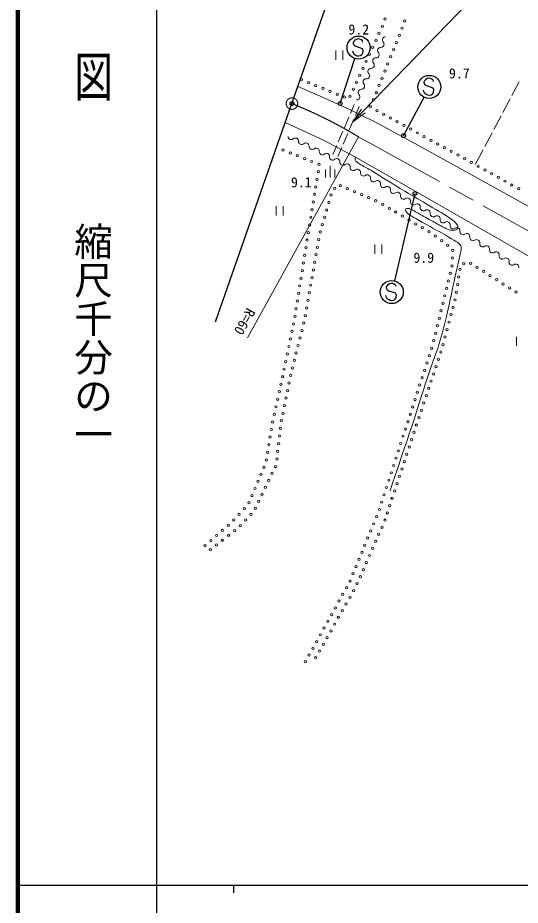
# Model space of a CAD drawing. Units: millimetres, scale not verified. Extents: x 40000 to 680000, y 20000 to 380000.
# Drawn here: x 40000 to 105256, y 202409 to 317518 of the extents above; entities that cross this region are included whole.
import ezdxf
from ezdxf.enums import TextEntityAlignment as Align

# ---------------------------------------------------------------- set-up
doc = ezdxf.new("R2010")
doc.units = ezdxf.units.MM
doc.header["$LTSCALE"] = 1000
doc.header["$PDMODE"] = 32
doc.header["$PDSIZE"] = 500
doc.linetypes.add('CHAIN', pattern=[18.5, 12, -1.5, 3.5, -1.5])
for name, color, linetype, lineweight in [('M-BMK', 2, 'CHAIN', 13), ('M-BMK-OTRS', 5, 'Continuous', 25), ('M-STR-HTXT', 7, 'Continuous', 13), ('M-STR-STRC', 7, 'Continuous', 25), ('M-TTL', 2, 'Continuous', 140), ('M-TTL-BAND', 7, 'Continuous', 25), ('M-WORK', 1, 'Continuous', 13)]:
    doc.layers.add(name, color=color, linetype=linetype, lineweight=lineweight)
doc.layers.add('M-OTRS', color=6, linetype='Continuous')
doc.styles.add('@ＭＳ ゴシック', font='')
doc.styles.add('ＭＳ ゴシック', font='')
doc.styles.get('@ＭＳ ゴシック').set_extended_font_data('@MS Gothic')
doc.styles.get('ＭＳ ゴシック').set_extended_font_data('MS Gothic')

# ---------------------------------------------------------------- blocks, each defined once
blk = doc.blocks.new('open_arrow')
at = {"color": 0, "linetype": 'Continuous', "lineweight": -2}
blk.add_lwpolyline([(7.5, 1.25), (0, 0), (7.5, -1.25)], dxfattribs=at)

msp = doc.modelspace()

# ---------------------------------------------------------------- linework, layer by layer
at = {"layer": 'M-BMK'}
msp.add_line((84269, 302069), (129983, 276770), dxfattribs=at)
msp.add_circle((75606, 306385), 750, dxfattribs=at)
msp.add_arc((53264, 250700), 60000, 58.88554, 68.13798, dxfattribs=at)
at = {"layer": 'M-BMK-OTRS'}
for p, q in [((75606, 306385), (85546, 334691)), ((65667, 278080), (75606, 306385))]:
    msp.add_line(p, q, dxfattribs=at)
at = {"layer": 'M-OTRS'}
msp.add_point((75606, 306385), dxfattribs=at)
at = {"layer": 'M-STR-HTXT'}
msp.add_line((84269, 302069), (69844, 276002), dxfattribs=at)
msp.add_lwpolyline([(83483, 303978), (116169, 337693), (161169, 337693)], dxfattribs=at)
at = {"layer": 'M-STR-STRC'}
for p, q in [((83577, 314371), (83554, 314201)), ((83770, 314579), (83577, 314371)), ((83967, 314718), (83770, 314579)), ((84216, 314768), (83967, 314718)), ((84390, 314744), (84216, 314768)), ((84606, 314635), (84390, 314744)), ((84771, 314523), (84606, 314635)), ((84822, 314356), (84771, 314523)), ((83557, 313038), (83499, 313203)), ((83554, 314201), (83682, 313927)), ((83682, 313927), (83908, 313817)), ((83908, 313817), (84707, 313534)), ((84707, 313534), (84827, 313275)), ((84827, 313275), (84783, 312934)), ((81872, 306400), (83794, 312217)), ((83683, 312772), (83557, 313038)), ((83838, 312662), (83683, 312772)), ((84057, 312549), (83838, 312662)), ((84238, 312524), (84057, 312549)), ((84489, 312567), (84238, 312524)), ((84676, 312711), (84489, 312567)), ((84783, 312934), (84676, 312711)), ((93398, 309676), (93149, 309626)), ((93572, 309651), (93398, 309676)), ((93788, 309543), (93572, 309651)), ((92760, 309278), (92736, 309108)), ((92736, 309108), (92864, 308834)), ((92953, 309486), (92760, 309278)), ((92864, 308834), (93091, 308724)), ((93149, 309626), (92953, 309486)), ((93091, 308724), (93889, 308442)), ((93953, 309431), (93788, 309543)), ((94005, 309264), (93953, 309431)), ((92740, 307946), (92681, 308111)), ((92866, 307679), (92740, 307946)), ((93020, 307569), (92866, 307679)), ((93240, 307456), (93020, 307569)), ((93420, 307431), (93240, 307456)), ((93671, 307474), (93420, 307431)), ((93859, 307618), (93671, 307474)), ((93965, 307842), (93859, 307618)), ((93889, 308442), (94010, 308183)), ((94010, 308183), (93965, 307842)), ((90111, 302221), (92788, 307201)), ((91579, 294719), (88921, 283395)), ((87878, 282668), (87854, 282498)), ((87854, 282498), (87983, 282224)), ((88071, 282876), (87878, 282668)), ((87983, 282224), (88209, 282114)), ((88268, 283015), (88071, 282876)), ((88209, 282114), (89008, 281831)), ((88517, 283065), (88268, 283015)), ((88691, 283041), (88517, 283065)), ((88907, 282932), (88691, 283041)), ((89072, 282821), (88907, 282932)), ((89123, 282653), (89072, 282821)), ((87858, 281335), (87800, 281500)), ((87984, 281069), (87858, 281335)), ((88139, 280959), (87984, 281069)), ((88358, 280846), (88139, 280959)), ((88977, 281008), (88790, 280864)), ((89084, 281231), (88977, 281008)), ((89008, 281831), (89128, 281572)), ((89128, 281572), (89084, 281231)), ((88539, 280821), (88358, 280846)), ((88790, 280864), (88539, 280821))]:
    msp.add_line(p, q, dxfattribs=at)
for centre, radius in [((84264, 313641), 1500), ((93446, 308549), 1500), ((81872, 306400), 250), ((90111, 302221), 250), ((91579, 294719), 250), ((88565, 281938), 1500)]:
    msp.add_circle(centre, radius, dxfattribs=at)
at = {"layer": 'M-TTL'}
msp.add_line((40000, 380000), (40000, 20000), dxfattribs=at)
at = {"layer": 'M-TTL-BAND'}
for p, q in [((58000, 370000), (58000, 20000)), ((40000, 205000), (579000, 205000)), ((68000, 205000), (68000, 204000))]:
    msp.add_line(p, q, dxfattribs=at)
at = {"layer": 'M-WORK'}
for p, q in [((81317, 313275), (81317, 312075)), ((82217, 312075), (82217, 313275)), ((104163, 307453), (105097, 309222)), ((83199, 305095), (83698, 306263)), ((102996, 305242), (103930, 307011)), ((83843, 304820), (84342, 305988)), ((82413, 303256), (83002, 304635)), ((83056, 302981), (83646, 304360)), ((101829, 303032), (102763, 304800)), ((81626, 301417), (82216, 302796)), ((82270, 301142), (82860, 302521)), ((100662, 300821), (101595, 302589)), ((80931, 299789), (81430, 300957)), ((81574, 299514), (82073, 300682)), ((99421, 298470), (100428, 300379)), ((80579, 296807), (80579, 298307)), ((79979, 296807), (79979, 297857)), ((81179, 296807), (81179, 297857)), ((73559, 293089), (73559, 291889)), ((74459, 291889), (74459, 293089)), ((86383, 288102), (86383, 286902)), ((87283, 286902), (87283, 288102)), ((104748, 276149), (104748, 274949))]:
    msp.add_line(p, q, dxfattribs=at)
for points in [[(76378, 308582), (78879, 307535), (82843, 305752), (86373, 304017), (92530, 300674), (131388, 279214), (133939, 278043), (137106, 276776), (140452, 275635), (143845, 274744), (146785, 274165), (149443, 273790), (152132, 273540), (153852, 273461), (157128, 273485), (159567, 273688), (161960, 274032), (163695, 274345), (177199, 277120), (203424, 283479), (209584, 284813)], [(74738, 303913), (77084, 302862), (79773, 301579), (83839, 299453), (91712, 294993), (128098, 274154), (131734, 272136), (134736, 270823), (137988, 269572), (140896, 268822), (143852, 268196), (146869, 267696), (149747, 267383), (152670, 267258), (156095, 267258), (159144, 267461), (162537, 268008), (166321, 268978), (173232, 270635), (210500, 279466)]]:
    msp.add_lwpolyline(points, dxfattribs=at)
for centre in [(87337, 316409), (87682, 317347), (90247, 317108), (86926, 315497), (89904, 316168), (86506, 314590), (89181, 314304), (89558, 315230), (86086, 313682), (88805, 313378), (85246, 311867), (85666, 312775), (88428, 312451), (84826, 310960), (88052, 311525), (84406, 310052), (87299, 309672), (87675, 310598), (76849, 309471), (77776, 309096), (78703, 308721), (79630, 308346), (83986, 309145), (86922, 308746), (80557, 307971), (81484, 307595), (82411, 307220), (83146, 307330), (83566, 308237), (86546, 307819), (86169, 306893), (85792, 305966), (86634, 305473), (87511, 304993), (88388, 304513), (89265, 304032), (90142, 303552), (91019, 303072), (91897, 302591), (92774, 302111), (93651, 301630), (74458, 300348), (94528, 301150), (95405, 300670), (75388, 299979), (76318, 299611), (77247, 299242), (96282, 300189), (97159, 299709), (98036, 299228), (78177, 298874), (79106, 298505), (98913, 298748), (99789, 298265), (79015, 297557), (100663, 297780), (101537, 297294), (78856, 296569), (81892, 295751), (102411, 296808), (103285, 296322), (104159, 295837), (78537, 294595), (78697, 295582), (81137, 295381), (82812, 295359), (83732, 294968), (84652, 294576), (105033, 295351), (78378, 293608), (80397, 293564), (80673, 294526), (85572, 294184), (86493, 293793), (78218, 292621), (80122, 292603), (87373, 293323), (88235, 292815), (89096, 292307), (78059, 291633), (79846, 291642), (89957, 291799), (90818, 291291), (77900, 290646), (79570, 290681), (91680, 290782), (92541, 290274), (77740, 289659), (79295, 289719), (93402, 289766), (94234, 289213), (77421, 287684), (77581, 288672), (78921, 287756), (79097, 288740), (95035, 288615), (95836, 288017), (77262, 286697), (78745, 286771), (96465, 287337), (77103, 285710), (78569, 285787), (96375, 285339), (96420, 286338), (97922, 285608), (98798, 285685), (76943, 284723), (78392, 284803), (96167, 284363), (97415, 284879), (99642, 285148), (100486, 284612), (76784, 283736), (78216, 283818), (95928, 283392), (97263, 283890), (101329, 284076), (102173, 283539), (76624, 282748), (78040, 282834), (95689, 282421), (96959, 281914), (97111, 282902), (103017, 283003), (103861, 282467), (104705, 281930), (76306, 280774), (76465, 281761), (77687, 280865), (77864, 281849), (95450, 281450), (96769, 280933), (76146, 279787), (77511, 279881), (95211, 280479), (96511, 279967), (75987, 278800), (77335, 278896), (94733, 278537), (94972, 279508), (96253, 279001), (75810, 277816), (77144, 277915), (94494, 277566), (95995, 278035), (75607, 276836), (76896, 276947), (94255, 276595), (95737, 277069), (75405, 275857), (76400, 275009), (76648, 275978), (94016, 275624), (95221, 275136), (95479, 276102), (75000, 273898), (75203, 274878), (76151, 274040), (93754, 274659), (94940, 274177), (74798, 272919), (75903, 273072), (93136, 272757), (93445, 273708), (94624, 273228), (74595, 271940), (75655, 272103), (92827, 271806), (94308, 272280), (74383, 270963), (75436, 271128), (92517, 270855), (93676, 270382), (93992, 271331), (74170, 269985), (75235, 270148), (92208, 269904), (93360, 269433), (73958, 269008), (74832, 268189), (75033, 269168), (91899, 268953), (93044, 268485), (73532, 267054), (73745, 268031), (74631, 267209), (91280, 267051), (91590, 268002), (92728, 267536), (73320, 266077), (74430, 266230), (90971, 266101), (92412, 266587), (73108, 265100), (74229, 265250), (90662, 265150), (91780, 264689), (92096, 265638), (72941, 264114), (74105, 264258), (90353, 264199), (91464, 263741), (72773, 263128), (73993, 263265), (90043, 263248), (91148, 262792), (72438, 261156), (72606, 262142), (73768, 261277), (73881, 262271), (89425, 261346), (89734, 262297), (90832, 261843), (72271, 260170), (73656, 260284), (89116, 260395), (90516, 260894), (71976, 259222), (73464, 259313), (88806, 259444), (89884, 258997), (90200, 259946), (71585, 258301), (73031, 258411), (88497, 258493), (89568, 258048), (71194, 257381), (72167, 256608), (72599, 257509), (87879, 256591), (88188, 257542), (89252, 257099), (70412, 255540), (70803, 256461), (71734, 255706), (87569, 255640), (88936, 256151), (70021, 254620), (71302, 254804), (87260, 254689), (88304, 254253), (88620, 255202), (68732, 253109), (69417, 253838), (70290, 253102), (70870, 253903), (86951, 253738), (87988, 253304), (68047, 252381), (69602, 252377), (86597, 252803), (87672, 252356), (66579, 251026), (67330, 251686), (68154, 251004), (68914, 251651), (85834, 250955), (86215, 251879), (87283, 251435), (65076, 249705), (65828, 250365), (66588, 249759), (67371, 250382), (85452, 250030), (86881, 250519), (64325, 249045), (65023, 248514), (65806, 249137), (85070, 249106), (86078, 248687), (86480, 249603), (84689, 248182), (85677, 247771), (83926, 246333), (84307, 247257), (85276, 246855), (83544, 245409), (84874, 245940), (83163, 244484), (84071, 244108), (84473, 245024), (82697, 243600), (83622, 243216), (81726, 241852), (82212, 242726), (83130, 242346), (81241, 240978), (82144, 240605), (82637, 241475), (80755, 240104), (81651, 239735), (79784, 238355), (80269, 239229), (81158, 238865), (79298, 237481), (80173, 237125), (80666, 237995), (78812, 236607), (79680, 236255), (77841, 234859), (78327, 235733), (79187, 235384), (77355, 233984), (78694, 234514)]:
    msp.add_circle(centre, 150, dxfattribs=at)
for centre, start, end in [((87160, 314086), 267.8142, 42.57447), ((87758, 314636), 87.8142, 222.57447), ((87129, 313274), 87.8142, 222.57447), ((86499, 311913), 87.8142, 222.57447), ((86530, 312725), 267.8142, 42.57447), ((85870, 310551), 87.8142, 222.57447), ((85901, 311363), 267.8142, 42.57447), ((85272, 310001), 267.8142, 42.57447), ((84642, 308640), 267.8142, 42.57447), ((85241, 309190), 87.8142, 222.57447), ((84013, 307278), 267.8142, 42.57447), ((84612, 307828), 87.8142, 222.57447), ((75509, 302114), 177.81687, 312.57714), ((76059, 301515), 357.81687, 132.57714), ((76871, 301484), 177.81687, 312.57714), ((77421, 300886), 357.81687, 132.57714), ((78232, 300838), 175.42929, 310.18956), ((78756, 300217), 355.42929, 130.18956), ((79566, 300153), 175.42929, 310.18956), ((80090, 299532), 355.42929, 130.18956), ((80900, 299467), 175.42929, 310.18956), ((81424, 298847), 355.42929, 130.18956), ((82234, 298782), 175.42929, 310.18956), ((82759, 298161), 355.42929, 130.18956), ((83569, 298096), 175.42929, 310.18956), ((84093, 297476), 355.42929, 130.18956), ((84901, 297391), 172.5856, 307.34587), ((85394, 296745), 352.5856, 127.34587), ((86199, 296640), 172.5856, 307.34587), ((86692, 295994), 352.5856, 127.34587), ((87498, 295889), 172.5856, 307.34587), ((87991, 295243), 352.5856, 127.34587), ((88796, 295139), 172.5856, 307.34587), ((89289, 294493), 352.5856, 127.34587), ((90095, 294388), 172.5856, 307.34587), ((90588, 293742), 352.5856, 127.34587), ((91393, 293631), 171.75222, 306.51249), ((91876, 292978), 351.75222, 126.51249), ((92680, 292862), 171.75222, 306.51249), ((93164, 292209), 351.75222, 126.51249), ((93968, 292092), 171.75222, 306.51249), ((94451, 291439), 351.75222, 126.51249), ((95255, 291322), 171.75222, 306.51249), ((95739, 290669), 351.75222, 126.51249), ((96543, 290553), 171.75222, 306.51249), ((97026, 289900), 351.75222, 126.51249), ((97830, 289783), 171.75222, 306.51249), ((98314, 289130), 351.75222, 126.51249), ((99117, 289005), 170.57263, 305.3329), ((99587, 288343), 350.57263, 125.3329), ((100388, 288210), 170.57263, 305.3329), ((100858, 287547), 350.57263, 125.3329), ((101660, 287414), 170.57263, 305.3329), ((102129, 286751), 350.57263, 125.3329), ((102931, 286618), 170.57263, 305.3329), ((103401, 285955), 350.57263, 125.3329), ((104202, 285822), 170.57263, 305.3329), ((104672, 285159), 350.57263, 125.3329)]:
    msp.add_arc(centre, 406, start, end, dxfattribs=at)
msp.add_open_spline([(83839, 299453), (83811, 299310), (83783, 299234), (83828, 299106), (83853, 299034), (83873, 298993), (83922, 298934), (84064, 298763), (84194, 298719), (84375, 298590), (84918, 298205), (85275, 298072), (85845, 297730), (87589, 296683), (88542, 296057), (90286, 295009), (91527, 294263), (92239, 293872), (93475, 293117), (94640, 292407), (95378, 292131), (96446, 291283), (96672, 291103), (96819, 291015), (96988, 290782), (97057, 290688), (97102, 290634), (97134, 290522), (97170, 290400), (97154, 290315), (97103, 290198), (97059, 290098), (97005, 290046), (96905, 290000), (96789, 289948), (96709, 289961), (96582, 289959), (96365, 289955), (96243, 289972), (96029, 290011), (95852, 290044), (95765, 290111), (95602, 290188), (94934, 290505), (94583, 290729), (93934, 291085), (93178, 291499), (92771, 291762), (92006, 292158), (91469, 292436), (91198, 292725), (90598, 292798), (90517, 292807), (90458, 292796), (90397, 292742), (90338, 292690), (90339, 292625), (90348, 292547), (90367, 292393), (90476, 292339), (90578, 292221), (90769, 291997), (90939, 291938), (91182, 291773), (91891, 291291), (92345, 291112), (93090, 290688), (94361, 289965), (95094, 289595), (96342, 288833), (96731, 288596), (97002, 288526), (97322, 288202), (97417, 288107), (97469, 288045), (97520, 287921), (97595, 287739), (97593, 287616), (97572, 287420), (97539, 287113), (97477, 286948), (97411, 286646), (97144, 285435), (96978, 284761), (96707, 283550), (96343, 281922), (96190, 280998), (95800, 279376), (95400, 277712), (95188, 276775), (94690, 275138), (94255, 273708), (93902, 272942), (93423, 271526), (92897, 269971), (92646, 269086), (92141, 267523), (90701, 263066), (90209, 261665), (88342, 256148)], degree=3, knots=[0, 0, 0, 0, 1, 1, 1, 2, 2, 2, 3, 3, 3, 4, 4, 4, 5, 5, 5, 6, 6, 6, 7, 7, 7, 8, 8, 8, 9, 9, 9, 10, 10, 10, 11, 11, 11, 12, 12, 12, 13, 13, 13, 14, 14, 14, 15, 15, 15, 16, 16, 16, 17, 17, 17, 18, 18, 18, 19, 19, 19, 20, 20, 20, 21, 21, 21, 22, 22, 22, 23, 23, 23, 24, 24, 24, 25, 25, 25, 26, 26, 26, 27, 27, 27, 28, 28, 28, 29, 29, 29, 30, 30, 30, 31, 31, 31, 32, 32, 32, 33, 33, 33, 33], dxfattribs=at)

# ---------------------------------------------------------------- block references
at = {"layer": 'M-STR-HTXT', "xscale": 267, "yscale": 267, "rotation": 45.9}
msp.add_blockref('open_arrow', (83483, 303978), dxfattribs=at)

# ---------------------------------------------------------------- texts
at = {"layer": 'M-STR-HTXT', "style": 'ＭＳ ゴシック'}
msp.add_text('R=60', height=1320, rotation=241.04, dxfattribs=at).set_placement((69475, 278114), align=Align.MIDDLE_CENTER)
at = {"layer": 'M-TTL-BAND', "style": '@ＭＳ ゴシック', "width": 1.4}
msp.add_text('平  面  図', height=3666, rotation=270, dxfattribs=at).set_placement((49777, 306475), align=Align.MIDDLE_RIGHT)
at = {"layer": 'M-TTL-BAND', "style": '@ＭＳ ゴシック'}
msp.add_text('縮尺千分の一', height=3666, rotation=270, dxfattribs=at).set_placement((49777, 261030), align=Align.MIDDLE_RIGHT)
at = {"layer": 'M-WORK', "style": 'ＭＳ ゴシック'}
for s, p in [('9.2', (84285, 316005)), ('9.7', (97346, 310305)), ('9.1', (76826, 296180)), ('9.9', (92728, 286399))]:
    msp.add_text(s, height=1320, dxfattribs=at).set_placement(p, align=Align.MIDDLE_CENTER)

doc.saveas('drawing.dxf')
